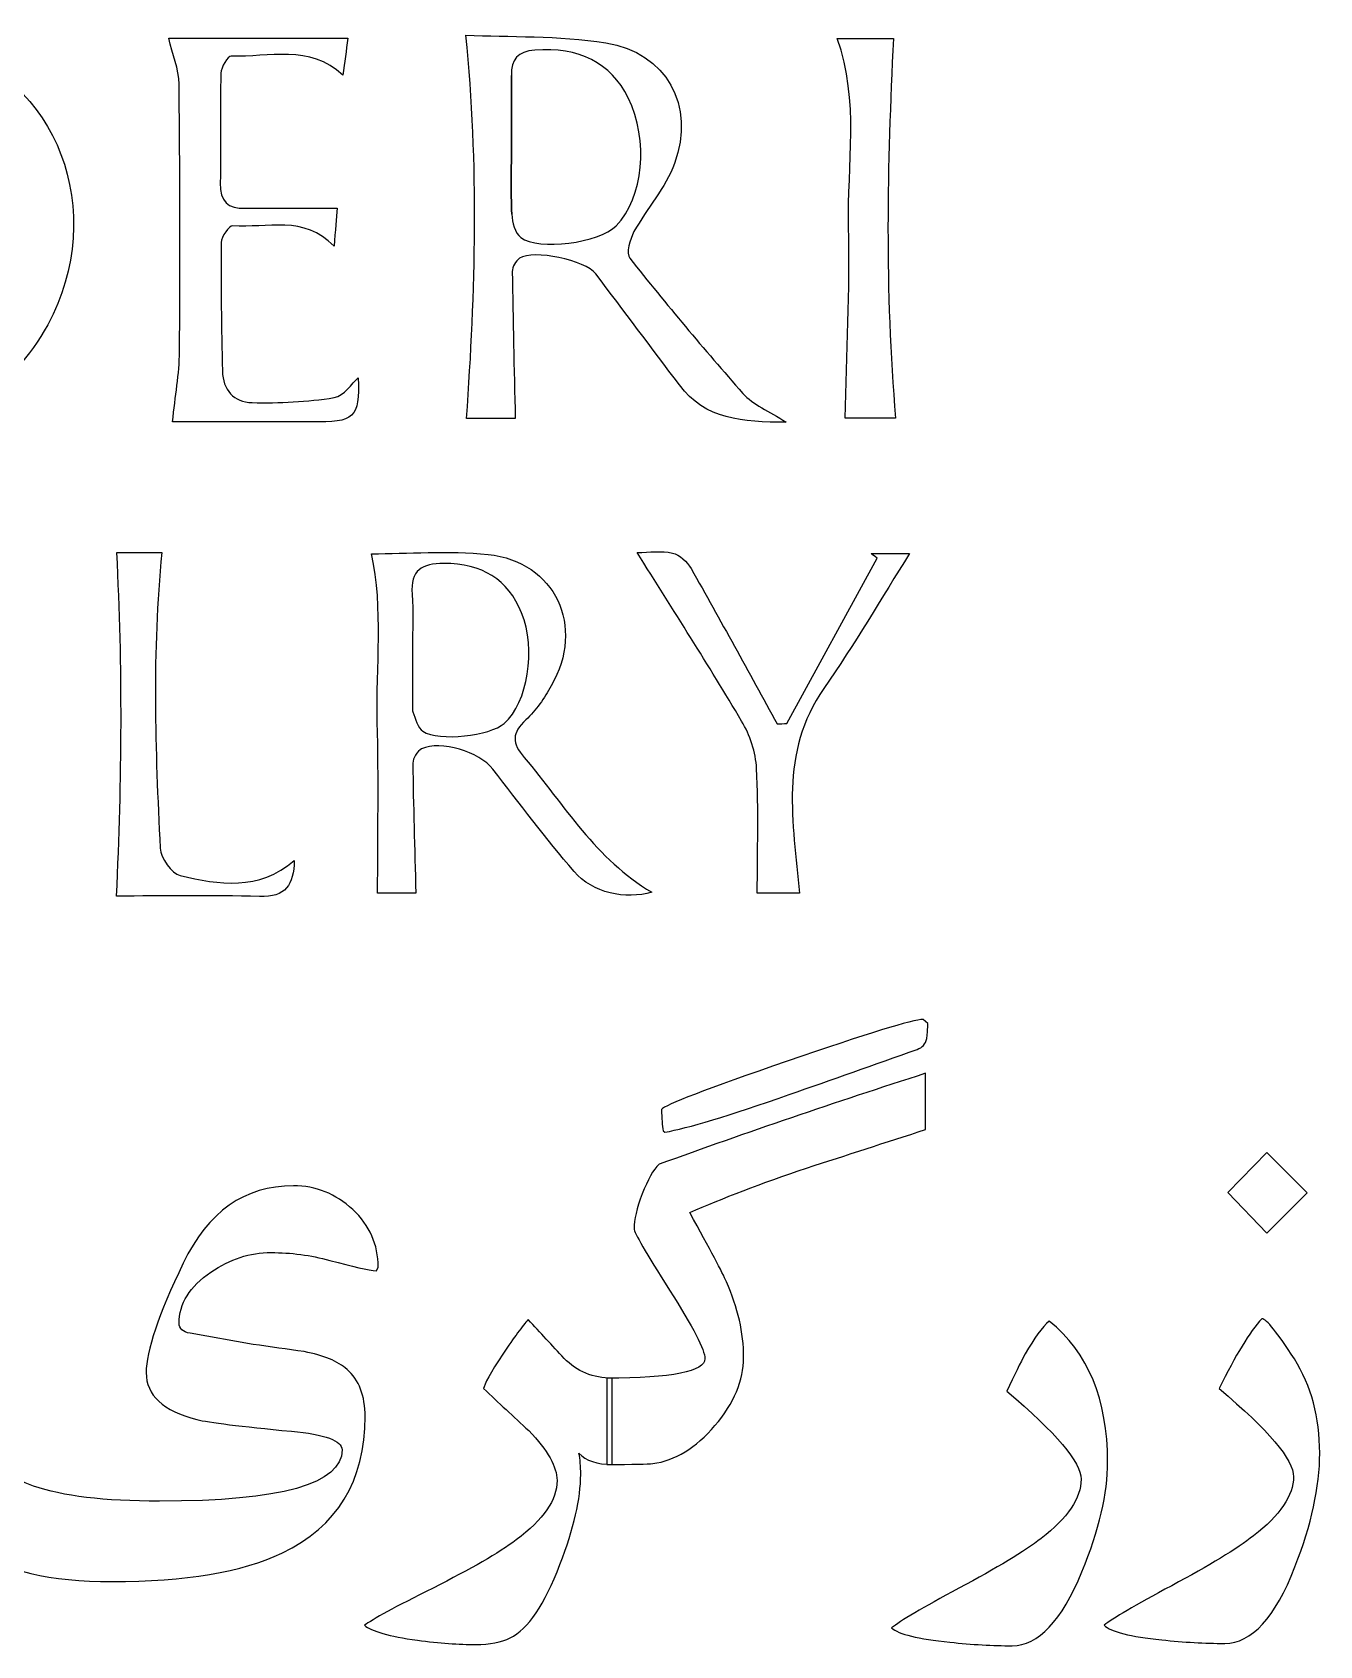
# Model space of a CAD drawing. Header units: millimetres. Extents: x -87 to 87, y -42 to 40.
# Drawn here: x 10.1 to 29.5, y -24.36 to -0.04 of the extents above; entities that cross this region are included whole.
import ezdxf

# ---------------------------------------------------------------- set-up
doc = ezdxf.new("R2010")
doc.units = ezdxf.units.MM
doc.header["$MEASUREMENT"] = 0
doc.layers.add('Layer 1', color=7, linetype='Continuous')

msp = doc.modelspace()

# ---------------------------------------------------------------- linework, layer by layer
at = {"layer": 'Layer 1', "color": 250}
for points, knots in [([(8.7247, -0.2916), (7.6175, -0.0612), (6.4514, -0.1153), (5.2302, -0.0364), (5.6031, -0.6376), (5.6581, -3.6861), (5.4004, -5.876), (6.2461, -5.9059), (7.0644, -5.9863), (7.8774, -5.951), (8.9498, -5.9044), (9.802, -5.4241), (10.3334, -4.447), (11.2474, -2.767), (10.4904, -0.6588), (8.7247, -0.2916)], [0, 0, 0, 0, 0.2, 0.2, 0.2, 0.4, 0.4, 0.4, 0.6, 0.6, 0.6, 0.8, 0.8, 0.8, 1, 1, 1, 1]), ([(14.6516, -5.543), (14.2445, -5.6089), (13.826, -5.6279), (13.4129, -5.6192), (13.1419, -5.6131), (12.9719, -5.4283), (12.9665, -5.1417), (12.9538, -4.4968), (12.9414, -3.8518), (12.9486, -3.2073), (12.9498, -3.1175), (13.0699, -2.9487), (13.1234, -2.9533), (13.6358, -2.9953), (14.198, -2.7839), (14.6486, -3.2632), (14.6685, -3.0276), (14.6852, -2.8328), (14.6972, -2.6886), (14.2182, -2.6886), (13.7664, -2.6838), (13.3149, -2.6901), (13.0469, -2.694), (12.9277, -2.5907), (12.9347, -2.3078), (12.9486, -1.7569), (12.9293, -1.2052), (12.9432, -0.6545), (12.9453, -0.5631), (13.0487, -0.394), (13.1001, -0.3959), (13.6684, -0.418), (14.2772, -0.2102), (14.7841, -0.6842), (14.8098, -0.4851), (14.8318, -0.3154), (14.8564, -0.124), (14.8564, -0.124), (12.159, -0.124), (12.159, -0.124), (12.2155, -0.369), (12.3099, -0.5931), (12.3126, -0.8184), (12.3283, -2.1624), (12.3301, -3.507), (12.3202, -4.851), (12.3178, -5.1858), (12.2552, -5.5202), (12.2143, -5.9088), (12.883, -5.9088), (13.594, -5.9028), (14.3044, -5.9107), (14.964, -5.9177), (15.0339, -5.8512), (15.0148, -5.2445), (14.9195, -5.327), (14.7989, -5.519), (14.6516, -5.543)], [0, 0, 0, 0, 0.0526316, 0.0526316, 0.0526316, 0.1052632, 0.1052632, 0.1052632, 0.1578947, 0.1578947, 0.1578947, 0.2105263, 0.2105263, 0.2105263, 0.2631579, 0.2631579, 0.2631579, 0.3157895, 0.3157895, 0.3157895, 0.3684211, 0.3684211, 0.3684211, 0.4210526, 0.4210526, 0.4210526, 0.4736842, 0.4736842, 0.4736842, 0.5263158, 0.5263158, 0.5263158, 0.5789474, 0.5789474, 0.5789474, 0.6315789, 0.6315789, 0.6315789, 0.6842105, 0.6842105, 0.6842105, 0.7368421, 0.7368421, 0.7368421, 0.7894737, 0.7894737, 0.7894737, 0.8421053, 0.8421053, 0.8421053, 0.8947368, 0.8947368, 0.8947368, 0.9473684, 0.9473684, 0.9473684, 1, 1, 1, 1]), ([(19.7808, -2.0129), (20.0986, -1.1416), (19.6601, -0.3431), (18.7459, -0.1964), (18.0279, -0.0816), (17.2869, -0.1109), (16.6367, -0.0798), (16.8348, -2.0419), (16.7825, -3.9423), (16.6464, -5.8565), (16.6464, -5.8565), (17.3798, -5.8565), (17.3798, -5.8565), (17.3631, -5.1025), (17.3441, -4.3721), (17.3362, -3.6414), (17.3353, -3.5743), (17.3885, -3.4809), (17.4451, -3.4431), (17.6516, -3.3067), (18.4404, -3.4749), (18.5944, -3.6784), (19.0153, -4.2357), (19.4351, -4.794), (19.8536, -5.3526), (20.2465, -5.8767), (20.8054, -5.9161), (21.4629, -5.9139), (21.1997, -5.7431), (20.9618, -5.6499), (20.8109, -5.4794), (20.2242, -4.817), (19.6577, -4.1357), (19.1063, -3.4431), (19.048, -3.3698), (19.1063, -3.1572), (19.1699, -3.0418), (19.3619, -2.6918), (19.6468, -2.3806), (19.7808, -2.0129)], [0, 0, 0, 0, 0.0769231, 0.0769231, 0.0769231, 0.1538462, 0.1538462, 0.1538462, 0.2307692, 0.2307692, 0.2307692, 0.3076923, 0.3076923, 0.3076923, 0.3846154, 0.3846154, 0.3846154, 0.4615385, 0.4615385, 0.4615385, 0.5384615, 0.5384615, 0.5384615, 0.6153846, 0.6153846, 0.6153846, 0.6923077, 0.6923077, 0.6923077, 0.7692308, 0.7692308, 0.7692308, 0.8461538, 0.8461538, 0.8461538, 0.9230769, 0.9230769, 0.9230769, 1, 1, 1, 1]), ([(22.2318, -0.1309), (22.5742, -1.0762), (22.3818, -2.0328), (22.4046, -2.9709), (22.4278, -3.9278), (22.3731, -4.8868), (22.3519, -5.8546), (22.3519, -5.8546), (23.1135, -5.8546), (23.1135, -5.8546), (22.9465, -3.9318), (22.9834, -2.0334), (23.0808, -0.1309), (23.0808, -0.1309), (22.2318, -0.1309), (22.2318, -0.1309)], [0, 0, 0, 0, 0.2, 0.2, 0.2, 0.4, 0.4, 0.4, 0.6, 0.6, 0.6, 0.8, 0.8, 0.8, 1, 1, 1, 1]), ([(18.9004, -2.9529), (18.6475, -3.2096), (17.7315, -3.3387), (17.4623, -3.1285), (17.3774, -3.062), (17.3347, -2.9011), (17.3287, -2.7805), (17.3114, -2.4323), (17.3226, -2.0831), (17.3226, -1.7343), (17.3229, -1.3851), (17.3257, -1.0363), (17.322, -0.6877), (17.3196, -0.4451), (17.4179, -0.3256), (17.6755, -0.3059), (18.3333, -0.2554), (18.8254, -0.4962), (19.0822, -1.0227), (19.397, -1.6687), (19.3156, -2.5312), (18.9004, -2.9529)], [0, 0, 0, 0, 0.1428571, 0.1428571, 0.1428571, 0.2857143, 0.2857143, 0.2857143, 0.4285714, 0.4285714, 0.4285714, 0.5714286, 0.5714286, 0.5714286, 0.7142857, 0.7142857, 0.7142857, 0.8571429, 0.8571429, 0.8571429, 1, 1, 1, 1]), ([(17.3227, -1.7342), (17.3229, -1.3852), (17.3257, -1.0362), (17.3221, -0.6875), (17.3257, -1.0362), (17.3229, -1.3852), (17.3227, -1.7342), (17.3227, -2.083), (17.3114, -2.4326), (17.3288, -2.7804), (17.3114, -2.4326), (17.3227, -2.083), (17.3227, -1.7342)], [0, 0, 0, 0, 0.25, 0.25, 0.25, 0.5, 0.5, 0.5, 0.75, 0.75, 0.75, 1, 1, 1, 1]), ([(12.332, -12.7484), (12.201, -12.7169), (12.0359, -12.4832), (12.0284, -12.3353), (11.9539, -10.8555), (11.9058, -9.3742), (12.0523, -7.8811), (12.0523, -7.8811), (11.3751, -7.8811), (11.3751, -7.8811), (11.4664, -9.598), (11.4537, -11.3067), (11.3715, -13.0578), (12.0755, -13.0578), (12.8011, -13.0414), (13.5247, -13.0647), (13.9216, -13.0774), (14.0423, -12.8893), (14.0495, -12.5206), (13.5124, -12.984), (12.9142, -12.8872), (12.332, -12.7484)], [0, 0, 0, 0, 0.1428571, 0.1428571, 0.1428571, 0.2857143, 0.2857143, 0.2857143, 0.4285714, 0.4285714, 0.4285714, 0.5714286, 0.5714286, 0.5714286, 0.7142857, 0.7142857, 0.7142857, 0.8571429, 0.8571429, 0.8571429, 1, 1, 1, 1]), ([(17.5165, -10.97), (17.3302, -10.7492), (17.3245, -10.6007), (17.5404, -10.4014), (17.695, -10.2587), (17.8174, -10.073), (17.9233, -9.8885), (18.4377, -8.9942), (17.9835, -8.0137), (16.9715, -7.9088), (16.3673, -7.8462), (15.7515, -7.8973), (15.2162, -7.8973), (15.3944, -8.7353), (15.2806, -9.5918), (15.3015, -10.438), (15.323, -11.2891), (15.3063, -12.1413), (15.3063, -13.0138), (15.3063, -13.0138), (15.8819, -13.0138), (15.8819, -13.0138), (15.8644, -12.3307), (15.8429, -11.6928), (15.8372, -11.0553), (15.8365, -10.9815), (15.904, -10.8704), (15.9693, -10.8391), (16.2569, -10.7005), (16.8394, -10.8829), (17.0432, -11.1454), (17.446, -11.6638), (17.8405, -12.19), (18.2671, -12.6881), (18.5451, -13.0126), (19.0438, -13.116), (19.4382, -12.998), (18.6005, -12.51), (18.1187, -11.684), (17.5165, -10.97)], [0, 0, 0, 0, 0.0769231, 0.0769231, 0.0769231, 0.1538462, 0.1538462, 0.1538462, 0.2307692, 0.2307692, 0.2307692, 0.3076923, 0.3076923, 0.3076923, 0.3846154, 0.3846154, 0.3846154, 0.4615385, 0.4615385, 0.4615385, 0.5384615, 0.5384615, 0.5384615, 0.6153846, 0.6153846, 0.6153846, 0.6923077, 0.6923077, 0.6923077, 0.7692308, 0.7692308, 0.7692308, 0.8461538, 0.8461538, 0.8461538, 0.9230769, 0.9230769, 0.9230769, 1, 1, 1, 1]), ([(22.8349, -7.963), (22.8349, -7.963), (21.4722, -10.4562), (21.4722, -10.4562), (21.4241, -10.4584), (21.3763, -10.4605), (21.3282, -10.4629), (20.8973, -9.6811), (20.4709, -8.8972), (20.0308, -8.1205), (19.9731, -8.0196), (19.8563, -7.9137), (19.7484, -7.8877), (19.5856, -7.8484), (19.406, -7.8774), (19.2173, -7.8774), (19.7646, -8.7548), (20.2927, -9.5786), (20.7924, -10.419), (20.9179, -10.6298), (21.0058, -10.8923), (21.0183, -11.1355), (21.0497, -11.7561), (21.0285, -12.3793), (21.0285, -13.0145), (21.0285, -13.0145), (21.6636, -13.0145), (21.6636, -13.0145), (21.5668, -11.9426), (21.3576, -10.8951), (22.0308, -9.9273), (22.4932, -9.2625), (22.9027, -8.5615), (23.3243, -7.8943), (23.3243, -7.8943), (22.744, -7.8943), (22.744, -7.8943), (22.7745, -7.9176), (22.8047, -7.9403), (22.8349, -7.963)], [0, 0, 0, 0, 0.0769231, 0.0769231, 0.0769231, 0.1538462, 0.1538462, 0.1538462, 0.2307692, 0.2307692, 0.2307692, 0.3076923, 0.3076923, 0.3076923, 0.3846154, 0.3846154, 0.3846154, 0.4615385, 0.4615385, 0.4615385, 0.5384615, 0.5384615, 0.5384615, 0.6153846, 0.6153846, 0.6153846, 0.6923077, 0.6923077, 0.6923077, 0.7692308, 0.7692308, 0.7692308, 0.8461538, 0.8461538, 0.8461538, 0.9230769, 0.9230769, 0.9230769, 1, 1, 1, 1]), ([(15.9877, -10.5738), (15.9076, -10.5218), (15.8822, -10.3833), (15.8365, -10.2823), (15.8263, -10.2601), (15.8341, -10.2294), (15.8341, -10.2025), (15.8341, -10.2025), (15.8341, -9.3154), (15.8341, -9.3154), (15.8341, -9.3154), (15.8307, -9.3154), (15.8307, -9.3154), (15.8307, -9.0465), (15.8499, -8.7762), (15.8265, -8.5094), (15.7942, -8.1408), (15.9766, -8.0437), (16.3038, -8.0434), (16.879, -8.0428), (17.2736, -8.2832), (17.4766, -8.7895), (17.6965, -9.3381), (17.5701, -10.1417), (17.2147, -10.4543), (17.0012, -10.6425), (16.2339, -10.7335), (15.9877, -10.5738)], [0, 0, 0, 0, 0.1111111, 0.1111111, 0.1111111, 0.2222222, 0.2222222, 0.2222222, 0.3333333, 0.3333333, 0.3333333, 0.4444444, 0.4444444, 0.4444444, 0.5555556, 0.5555556, 0.5555556, 0.6666667, 0.6666667, 0.6666667, 0.7777778, 0.7777778, 0.7777778, 0.8888889, 0.8888889, 0.8888889, 1, 1, 1, 1]), ([(23.5293, -14.9167), (23.5293, -14.9167), (23.5996, -14.9781), (23.5996, -14.9781), (23.5908, -15.1246), (23.585, -15.2004), (23.5821, -15.2066), (23.5645, -15.2886), (23.5163, -15.343), (23.4368, -15.3689), (22.7925, -15.5978), (22.1495, -15.8246), (21.5082, -16.0501), (20.5968, -16.3698), (19.9735, -16.5584), (19.6366, -16.6168), (19.6366, -16.6168), (19.6099, -16.5948), (19.6099, -16.5948), (19.5954, -16.5185), (19.5866, -16.4119), (19.584, -16.2742), (19.6336, -16.2066), (20.2647, -15.9646), (21.4771, -15.5469), (22.6903, -15.1294), (23.3742, -14.9198), (23.5293, -14.9167)], [0, 0, 0, 0, 0.1111111, 0.1111111, 0.1111111, 0.2222222, 0.2222222, 0.2222222, 0.3333333, 0.3333333, 0.3333333, 0.4444444, 0.4444444, 0.4444444, 0.5555556, 0.5555556, 0.5555556, 0.6666667, 0.6666667, 0.6666667, 0.7777778, 0.7777778, 0.7777778, 0.8888889, 0.8888889, 0.8888889, 1, 1, 1, 1]), ([(18.762, -21.6258), (18.762, -21.6258), (18.762, -20.3253), (18.762, -20.3253), (19.7463, -20.3253), (20.2384, -20.2271), (20.2384, -20.031), (20.2384, -19.902), (20.0603, -19.5568), (19.7046, -18.9963), (19.3489, -18.4348), (19.1704, -18.127), (19.1704, -18.0713), (19.1704, -17.9396), (19.2116, -17.765), (19.2941, -17.5484), (19.3756, -17.3317), (19.4608, -17.1822), (19.5485, -17.1006), (20.8696, -16.6229), (22.2083, -16.1659), (23.5645, -15.7295), (23.5645, -15.7295), (23.5645, -16.5773), (23.5645, -16.5773), (22.9671, -16.7707), (22.3692, -16.9642), (21.7719, -17.1572), (21.0867, -17.3887), (20.499, -17.6128), (20.01, -17.8299), (20.3204, -18.3892), (20.5047, -18.7362), (20.5635, -18.8712), (20.7363, -19.2634), (20.8226, -19.6441), (20.8226, -20.0135), (20.8226, -20.3586), (20.6784, -20.7011), (20.3902, -21.0393), (20.1016, -21.377), (19.7889, -21.5687), (19.452, -21.6126), (19.3845, -21.6213), (19.1546, -21.6258), (18.762, -21.6258)], [0, 0, 0, 0, 0.0666667, 0.0666667, 0.0666667, 0.1333333, 0.1333333, 0.1333333, 0.2, 0.2, 0.2, 0.2666667, 0.2666667, 0.2666667, 0.3333333, 0.3333333, 0.3333333, 0.4, 0.4, 0.4, 0.4666667, 0.4666667, 0.4666667, 0.5333333, 0.5333333, 0.5333333, 0.6, 0.6, 0.6, 0.6666667, 0.6666667, 0.6666667, 0.7333333, 0.7333333, 0.7333333, 0.8, 0.8, 0.8, 0.8666667, 0.8666667, 0.8666667, 0.9333333, 0.9333333, 0.9333333, 1, 1, 1, 1]), ([(28.7102, -16.9247), (28.7102, -16.9247), (29.3137, -17.5326), (29.3137, -17.5326), (29.3137, -17.5326), (28.7093, -18.1401), (28.7093, -18.1401), (28.7093, -18.1401), (28.1176, -17.5256), (28.1176, -17.5256), (28.1176, -17.5256), (28.7102, -16.9247), (28.7102, -16.9247)], [0, 0, 0, 0, 0.25, 0.25, 0.25, 0.5, 0.5, 0.5, 0.75, 0.75, 0.75, 1, 1, 1, 1]), ([(14.0365, -17.4255), (14.3761, -17.4255), (14.6739, -17.5447), (14.9305, -17.7833), (15.1866, -18.0219), (15.3147, -18.3118), (15.3147, -18.6514), (15.3147, -18.6514), (15.2883, -18.7083), (15.2883, -18.7083), (15.1682, -18.6965), (14.934, -18.6439), (14.5857, -18.5501), (14.2958, -18.4711), (13.9997, -18.4316), (13.6984, -18.4316), (13.3817, -18.4316), (13.0799, -18.5299), (12.7931, -18.726), (12.4738, -18.9426), (12.3142, -19.2006), (12.3142, -19.4992), (12.3142, -19.5782), (12.3694, -19.6278), (12.4808, -19.6483), (12.4808, -19.6483), (13.4299, -19.8155), (13.4299, -19.8155), (13.6879, -19.8536), (13.944, -19.89), (14.1988, -19.9251), (14.4918, -19.9809), (14.7068, -20.0703), (14.8449, -20.1935), (15.0265, -20.3514), (15.1174, -20.5887), (15.1174, -20.9054), (15.1174, -21.8774), (14.6997, -22.563), (13.8646, -22.9613), (13.2646, -23.2481), (12.4106, -23.3924), (11.3036, -23.3924), (9.4376, -23.3924), (8.5047, -22.7345), (8.5047, -21.419), (8.5047, -21.1409), (8.5691, -20.7383), (8.6982, -20.2111), (8.8473, -19.59), (9.0026, -19.2799), (9.1639, -19.2799), (9.2398, -19.2799), (9.278, -19.322), (9.278, -19.4071), (9.278, -19.5387), (9.2434, -19.733), (9.1749, -19.9892), (9.106, -20.2457), (9.0718, -20.4392), (9.0718, -20.5712), (9.0718, -21.245), (9.4218, -21.705), (10.1214, -21.9507), (10.5521, -22.1032), (11.1847, -22.1792), (12.0194, -22.1792), (13.8533, -22.1792), (14.7703, -21.9217), (14.7703, -21.4059), (14.7703, -21.2655), (14.5155, -21.1716), (14.0058, -21.1251), (13.2352, -21.0519), (12.7606, -20.9932), (12.5821, -20.9488), (12.072, -20.8173), (11.8176, -20.5813), (11.8176, -20.2419), (11.8176, -19.9198), (12.0036, -19.3698), (12.3755, -18.5917), (12.748, -17.8145), (13.301, -17.4255), (14.0365, -17.4255)], [0, 0, 0, 0, 0.0357143, 0.0357143, 0.0357143, 0.0714286, 0.0714286, 0.0714286, 0.1071429, 0.1071429, 0.1071429, 0.1428571, 0.1428571, 0.1428571, 0.1785714, 0.1785714, 0.1785714, 0.2142857, 0.2142857, 0.2142857, 0.25, 0.25, 0.25, 0.2857143, 0.2857143, 0.2857143, 0.3214286, 0.3214286, 0.3214286, 0.3571429, 0.3571429, 0.3571429, 0.3928571, 0.3928571, 0.3928571, 0.4285714, 0.4285714, 0.4285714, 0.4642857, 0.4642857, 0.4642857, 0.5, 0.5, 0.5, 0.5357143, 0.5357143, 0.5357143, 0.5714286, 0.5714286, 0.5714286, 0.6071429, 0.6071429, 0.6071429, 0.6428571, 0.6428571, 0.6428571, 0.6785714, 0.6785714, 0.6785714, 0.7142857, 0.7142857, 0.7142857, 0.75, 0.75, 0.75, 0.7857143, 0.7857143, 0.7857143, 0.8214286, 0.8214286, 0.8214286, 0.8571429, 0.8571429, 0.8571429, 0.8928571, 0.8928571, 0.8928571, 0.9285714, 0.9285714, 0.9285714, 0.9642857, 0.9642857, 0.9642857, 1, 1, 1, 1]), ([(18.3401, -21.4543), (18.3576, -21.5482), (18.3668, -21.6549), (18.3668, -21.775), (18.3668, -22.1387), (18.2625, -22.5909), (18.0546, -23.1326), (17.823, -23.7392), (17.5726, -24.108), (17.3033, -24.24), (17.1686, -24.3072), (16.9958, -24.341), (16.7848, -24.341), (16.533, -24.341), (16.24, -24.319), (15.9058, -24.2752), (15.4785, -24.2164), (15.2119, -24.1418), (15.1062, -24.051), (15.2237, -23.9632), (15.5684, -23.7755), (16.1409, -23.4887), (16.7137, -23.2015), (17.1317, -22.9601), (17.3958, -22.7637), (17.8054, -22.4562), (18.0107, -22.1574), (18.0107, -21.8671), (18.0107, -21.665), (17.8686, -21.4149), (17.5844, -21.1163), (17.3558, -20.9053), (17.1287, -20.6943), (16.9036, -20.4833), (16.9089, -20.4193), (17.0058, -20.246), (17.1936, -19.9648), (17.3628, -19.71), (17.4905, -19.5359), (17.5755, -19.442), (17.7572, -19.6381), (17.9375, -19.8333), (18.116, -20.0263), (18.3125, -20.2254), (18.5537, -20.3254), (18.841, -20.3254), (18.841, -20.3254), (18.841, -21.6259), (18.841, -21.6259), (18.6125, -21.6259), (18.4454, -21.5689), (18.3401, -21.4543)], [0, 0, 0, 0, 0.0588235, 0.0588235, 0.0588235, 0.1176471, 0.1176471, 0.1176471, 0.1764706, 0.1764706, 0.1764706, 0.2352941, 0.2352941, 0.2352941, 0.2941176, 0.2941176, 0.2941176, 0.3529412, 0.3529412, 0.3529412, 0.4117647, 0.4117647, 0.4117647, 0.4705882, 0.4705882, 0.4705882, 0.5294118, 0.5294118, 0.5294118, 0.5882353, 0.5882353, 0.5882353, 0.6470588, 0.6470588, 0.6470588, 0.7058824, 0.7058824, 0.7058824, 0.7647059, 0.7647059, 0.7647059, 0.8235294, 0.8235294, 0.8235294, 0.8823529, 0.8823529, 0.8823529, 0.9411765, 0.9411765, 0.9411765, 1, 1, 1, 1]), ([(28.6307, -19.4287), (28.7039, -19.4349), (28.8681, -19.6371), (29.1228, -20.0353), (29.3777, -20.4424), (29.5049, -20.9157), (29.5049, -21.4543), (29.5049, -21.9609), (29.3808, -22.5319), (29.1316, -23.1675), (28.833, -23.9383), (28.4803, -24.3233), (28.0728, -24.3233), (27.7741, -24.3233), (27.4579, -24.3058), (27.124, -24.2707), (26.6495, -24.2211), (26.3595, -24.1479), (26.2538, -24.0509), (26.3802, -23.9487), (26.7197, -23.7496), (27.2736, -23.4535), (27.8443, -23.1487), (28.2562, -22.8982), (28.5079, -22.7021), (28.9092, -22.3917), (29.1098, -22.0943), (29.1098, -21.8104), (29.1098, -21.5526), (28.7364, -21.1104), (27.9895, -20.4832), (28.2356, -19.9796), (28.4492, -19.6279), (28.6307, -19.4287)], [0, 0, 0, 0, 0.0909091, 0.0909091, 0.0909091, 0.1818182, 0.1818182, 0.1818182, 0.2727273, 0.2727273, 0.2727273, 0.3636364, 0.3636364, 0.3636364, 0.4545455, 0.4545455, 0.4545455, 0.5454545, 0.5454545, 0.5454545, 0.6363636, 0.6363636, 0.6363636, 0.7272727, 0.7272727, 0.7272727, 0.8181818, 0.8181818, 0.8181818, 0.9090909, 0.9090909, 0.9090909, 1, 1, 1, 1]), ([(25.4295, -19.4639), (26.0155, -19.9416), (26.3085, -20.6487), (26.3085, -21.5864), (26.3085, -22.0636), (26.1796, -22.6159), (25.9216, -23.2426), (25.6141, -23.9869), (25.2641, -24.3585), (24.8716, -24.3585), (24.5791, -24.3585), (24.2654, -24.3408), (23.9312, -24.3058), (23.4509, -24.2563), (23.158, -24.1843), (23.0526, -24.0904), (23.1786, -23.9851), (23.5172, -23.7861), (24.0676, -23.493), (24.6417, -23.1852), (25.0549, -22.9351), (25.3067, -22.7417), (25.708, -22.4311), (25.9084, -22.1338), (25.9084, -21.8496), (25.9084, -21.5921), (25.5348, -21.15), (24.7882, -20.5227), (24.9023, -20.2772), (24.9948, -20.0894), (25.0651, -19.9604), (25.1997, -19.7235), (25.3212, -19.5578), (25.4295, -19.4639)], [0, 0, 0, 0, 0.0909091, 0.0909091, 0.0909091, 0.1818182, 0.1818182, 0.1818182, 0.2727273, 0.2727273, 0.2727273, 0.3636364, 0.3636364, 0.3636364, 0.4545455, 0.4545455, 0.4545455, 0.5454545, 0.5454545, 0.5454545, 0.6363636, 0.6363636, 0.6363636, 0.7272727, 0.7272727, 0.7272727, 0.8181818, 0.8181818, 0.8181818, 0.9090909, 0.9090909, 0.9090909, 1, 1, 1, 1])]:
    msp.add_open_spline(points, degree=3, knots=knots, dxfattribs=at)

doc.saveas('drawing.dxf')
